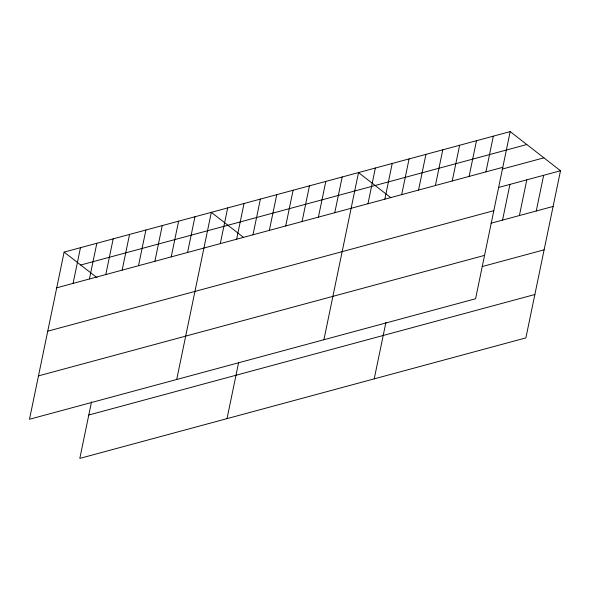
<?xml version="1.0" encoding="UTF-8"?>
<svg xmlns="http://www.w3.org/2000/svg" width="590" height="590" viewBox="0 0 590 590"><rect width="100%" height="100%" fill="white"/><g stroke="black" fill="none" stroke-linecap="round" stroke-linejoin="round"><path stroke-width="0.89" d="M510.188 131.607L64.118 252.107L29.5 419.254L475.577 298.761L510.188 131.607L560.5 170.746L525.882 337.893L79.812 458.393L91.516 401.871M73.079 283.399L80.469 247.689M89.429 278.974L96.826 243.272M105.787 274.556L113.184 238.854M122.145 270.139L129.542 234.437M138.503 265.721L145.892 230.019M154.86 261.304L162.25 225.601M171.211 256.886L178.608 221.176M187.568 252.468L194.966 216.759M176.705 379.495L211.323 212.341L243.604 237.453M220.284 243.633L227.674 207.923M236.634 239.216L244.031 203.506M252.992 234.798L260.389 199.088M227.017 418.627L238.537 362.983M269.35 230.38L276.747 194.671M285.707 225.955L293.097 190.253M302.065 221.538L309.455 185.835M318.416 217.12L325.813 181.418M334.773 212.702L342.171 177M323.91 339.729L358.521 172.582L390.809 197.687M367.983 203.734L375.373 168.025M384.835 199.184L392.225 163.474M401.687 194.626L409.077 158.924M374.222 378.861L385.926 322.339M418.539 190.076L425.928 154.374M435.391 185.526L442.78 149.816M452.242 180.975L459.632 145.265M469.094 176.417L476.484 140.715M485.946 171.867L493.336 136.165M502.547 220.107L509.944 184.397M519.399 215.556L526.796 179.847M536.251 210.999L543.648 175.296M80.719 265.021L526.789 144.521M56.721 287.817L502.798 167.317M502.215 169.087L543.899 157.832M498.417 187.517L560.5 170.746M47.738 331.189L493.815 210.689M491.02 223.219L553.103 206.448M38.483 375.882L484.56 255.381M482.037 266.599L544.12 249.828M88.795 415.013L534.865 294.513M64.118 252.107L97.107 277.772"/></g></svg>
